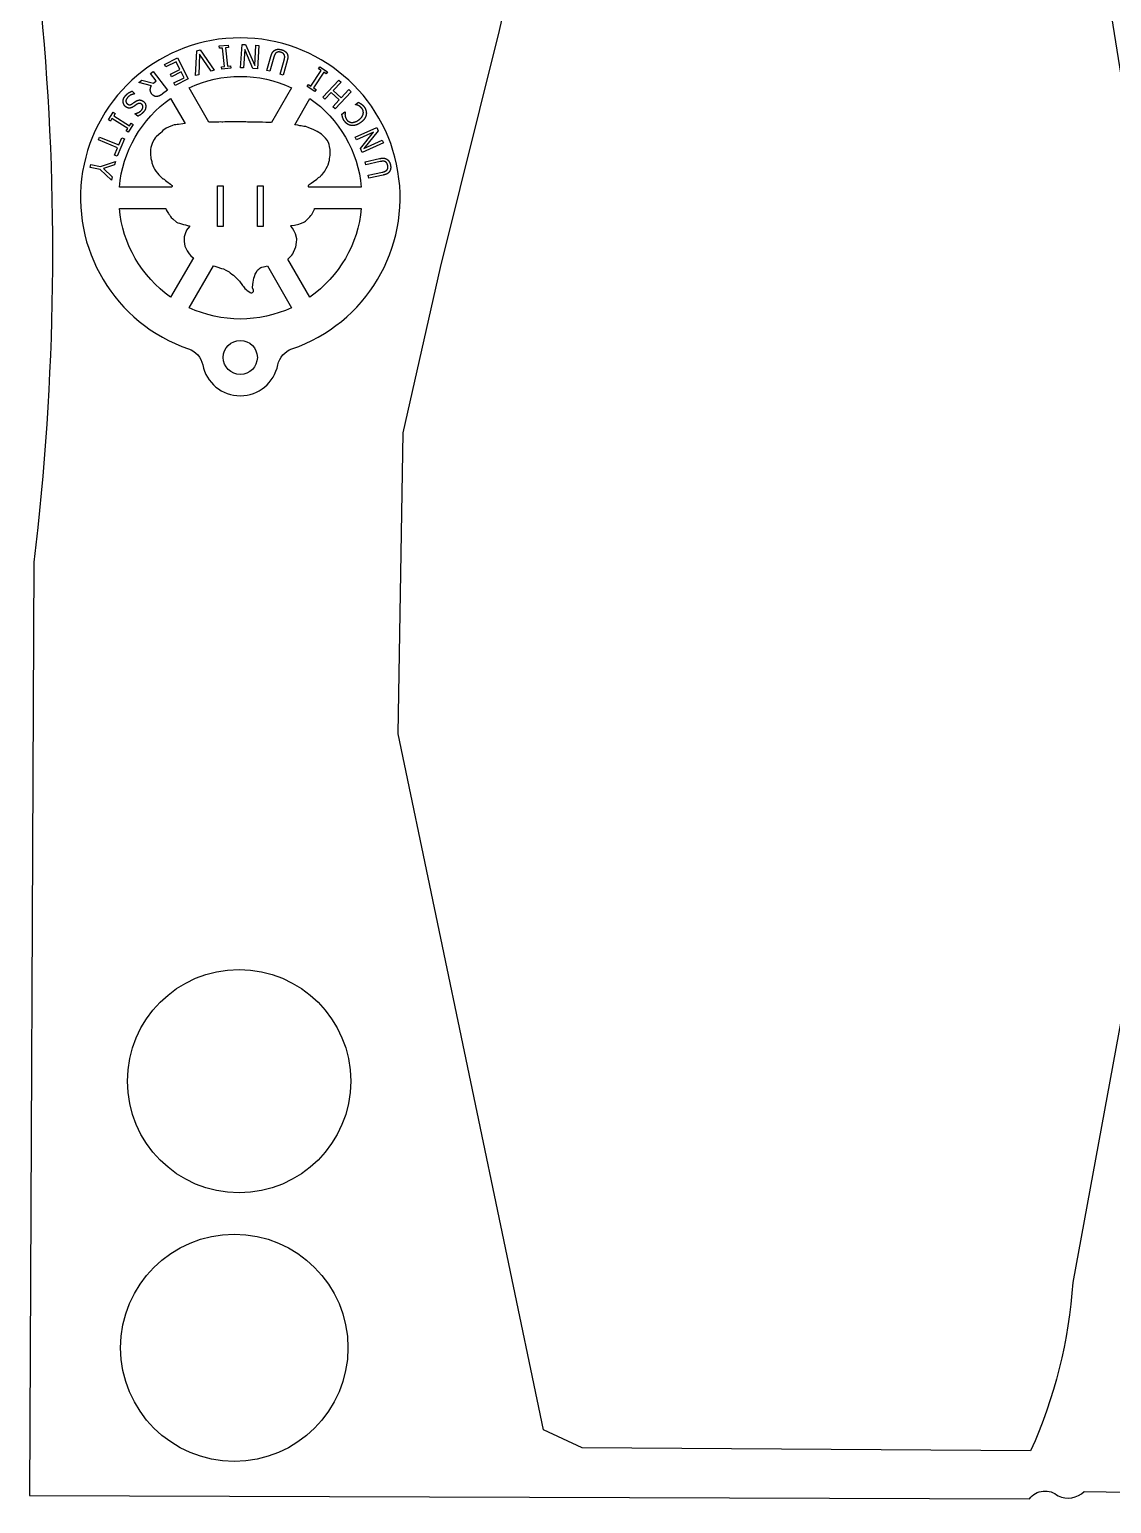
# Model space of a CAD drawing. Header units: millimetres. Extents: x 0 to 217, y 0 to 323.
# Drawn here: x 0 to 101.6, y 0 to 138.4 of the extents above; entities that cross this region are included whole.
import ezdxf

# ---------------------------------------------------------------- set-up
doc = ezdxf.new("R2010")
doc.units = ezdxf.units.MM
doc.layers.add('SCRAP_OUTLINE', color=8, linetype='Continuous')

msp = doc.modelspace()

# ---------------------------------------------------------------- linework, layer by layer
for points in [[(16.27, 106.95, 0.821365), (23.33, 106.95, -0.267689), (24.65, 108.45, 6.023346), (14.95, 108.45, -0.267689)], [(14.99, 132.98, -0.221398), (24.61, 132.98), (22.72, 129.71), (22.44, 129.7), (22.2, 129.71), (21.87, 129.74), (21.74, 129.74), (21.63, 129.75), (21.49, 129.74), (21.04, 129.76), (20.49, 129.76), (20.31, 129.78), (19.96, 129.78), (19.72, 129.77), (19.43, 129.79), (19.07, 129.77), (18.52, 129.77), (18.34, 129.79), (18.15, 129.75), (18.08, 129.75), (17.92, 129.79), (17.77, 129.76), (17.34, 129.76), (17.14, 129.74), (16.93, 129.75), (16.86, 129.74)], [(14.62, 129.62), (14.4, 129.6), (14.01, 129.54), (13.86, 129.53), (13.74, 129.5), (13.58, 129.48), (13.44, 129.42), (13.06, 129.28), (12.85, 129.18), (12.53, 128.96), (12.4, 128.79), (12.34, 128.73), (12.14, 128.59), (11.89, 128.37), (11.82, 128.27), (11.71, 128.12), (11.54, 127.84), (11.46, 127.56), (11.41, 127.36), (11.38, 127.17), (11.36, 126.77), (11.41, 126.34), (11.48, 126.06), (11.5, 125.91), (11.6, 125.67), (11.67, 125.47), (11.75, 125.34), (11.88, 125.14), (12.02, 124.95), (12.14, 124.8), (12.54, 124.43), (12.58, 124.42), (12.64, 124.39), (12.78, 124.27), (12.91, 124.18), (13.02, 124.07), (13.13, 124.01), (13.24, 123.92), (13.35, 123.84), (13.4, 123.8), (13.41, 123.75), (13.41, 123.74), (13.36, 123.65), (8.44, 123.65, -0.221398), (13.26, 131.98)], [(26.23, 123.65), (26.21, 123.68), (26.19, 123.75), (26.19, 123.8), (26.23, 123.85), (26.27, 123.9), (26.47, 124), (26.67, 124.17), (27, 124.4), (27.16, 124.54), (27.28, 124.6), (27.32, 124.64), (27.41, 124.76), (27.49, 124.83), (27.65, 125.03), (27.73, 125.14), (27.87, 125.38), (27.99, 125.62), (28.04, 125.74), (28.16, 126.07), (28.18, 126.15), (28.18, 126.3), (28.22, 126.48), (28.23, 126.61), (28.23, 127.18), (28.19, 127.46), (28.14, 127.65), (28.07, 127.84), (27.95, 128.04), (27.81, 128.25), (27.44, 128.63), (27.03, 128.87), (26.7, 129.03), (26.48, 129.13), (26.24, 129.21), (25.96, 129.33), (25.88, 129.34), (25.76, 129.35), (25.51, 129.4), (25.39, 129.4), (25.21, 129.45), (24.91, 129.5), (26.34, 131.98, -0.221398), (31.16, 123.65)], [(12.82, 121.65), (12.84, 121.52), (12.92, 121.36), (13.05, 121.16), (13.09, 121.1), (13.18, 121), (13.25, 120.89), (13.31, 120.8), (13.47, 120.65), (13.82, 120.36), (13.93, 120.3), (14.09, 120.26), (14.47, 120.13), (14.65, 120.1), (14.83, 120.05), (15.01, 120.02), (15.02, 120.01), (15.04, 119.99), (15.04, 119.96), (15.02, 119.93), (14.76, 119.61), (14.71, 119.51), (14.66, 119.35), (14.53, 118.98), (14.52, 118.94), (14.53, 118.84), (14.52, 118.66), (14.52, 118.53), (14.6, 118.09), (14.61, 118.04), (14.67, 117.92), (14.82, 117.66), (15.01, 117.37), (15.16, 117.2), (15.33, 117.04), (15.39, 117), (13.26, 113.32, -0.221398), (8.44, 121.65)], [(24.28, 116.89), (24.61, 117.21), (24.65, 117.25), (24.73, 117.39), (24.8, 117.53), (24.91, 117.82), (25.02, 118.03), (25.05, 118.19), (25.09, 118.53), (25.11, 118.67), (25.12, 118.78), (24.99, 119.25), (24.83, 119.57), (24.69, 119.8), (24.58, 119.94), (24.56, 119.99), (24.56, 120), (24.58, 120.03), (24.62, 120.04), (24.9, 120.08), (25.31, 120.17), (25.45, 120.24), (25.72, 120.32), (25.82, 120.38), (25.91, 120.45), (26.25, 120.75), (26.34, 120.84), (26.42, 120.97), (26.52, 121.08), (26.69, 121.39), (26.76, 121.58), (26.78, 121.65), (31.16, 121.65, -0.221398), (26.34, 113.32)], [(24.61, 112.32, -0.221398), (14.99, 112.32), (17.27, 116.26), (17.4, 116.21), (17.6, 116.17), (18.05, 116.01), (18.21, 115.96), (18.45, 115.85), (18.74, 115.68), (18.86, 115.59), (18.99, 115.48), (19.17, 115.37), (19.71, 114.81), (20.02, 114.41), (20.11, 114.3), (20.24, 114.12), (20.34, 114.02), (20.42, 113.95), (20.73, 113.75), (20.8, 113.72), (20.89, 113.72), (20.96, 113.75), (20.99, 113.78), (21.02, 113.81), (21.04, 113.85), (21.04, 113.9), (21.03, 113.98), (20.96, 114.17), (20.95, 114.24), (21.02, 114.73), (21.06, 115.09), (21.14, 115.26), (21.2, 115.48), (21.31, 115.65), (21.39, 115.81), (21.45, 115.88), (21.53, 115.95), (21.63, 116.02), (21.74, 116.08), (21.83, 116.12), (22.14, 116.19), (22.34, 116.26)]]:
    msp.add_lwpolyline(points, format="xyb", close=True)
for points in [[(12.68, 135.17), (13.91, 135.79), (14.9, 133.82), (13.67, 133.2), (13.55, 133.44), (14.52, 133.92), (14.25, 134.46), (13.35, 134.01), (13.23, 134.24), (14.13, 134.69), (13.77, 135.42), (12.8, 134.94)], [(15.89, 134.2), (15.6, 134.12), (15.73, 136.45), (16.03, 136.53), (17.36, 134.62), (17.06, 134.54), (15.98, 136.13)], [(17.85, 136.68), (17.82, 136.9), (18.67, 136.99), (18.69, 136.77), (18.42, 136.74), (18.61, 135), (18.88, 135.03), (18.91, 134.81), (18.06, 134.71), (18.04, 134.94), (18.32, 134.97), (18.13, 136.71)], [(19.83, 134.86), (19.97, 137.05), (20.3, 137.03), (21.15, 135.07), (21.27, 136.97), (21.54, 136.95), (21.4, 134.75), (20.98, 134.78), (20.22, 136.58), (20.1, 134.84)], [(27.16, 134.75), (27.28, 134.94), (28, 134.47), (27.88, 134.29), (27.64, 134.44), (26.69, 132.97), (26.92, 132.82), (26.8, 132.63), (26.08, 133.09), (26.21, 133.28), (26.44, 133.13), (27.4, 134.6)], [(27.54, 132.09), (29.04, 133.7), (29.26, 133.5), (28.52, 132.71), (29.26, 132.02), (30, 132.8), (30.21, 132.6), (28.71, 131), (28.49, 131.2), (29.08, 131.83), (28.34, 132.52), (27.75, 131.89)], [(7.6, 129.85), (7.41, 129.97), (7.87, 130.69), (8.06, 130.57), (7.91, 130.33), (9.39, 129.4), (9.54, 129.64), (9.73, 129.52), (9.27, 128.8), (9.08, 128.92), (9.23, 129.15), (7.75, 130.09)], [(30.6, 128.34), (32.61, 129.23), (32.75, 128.93), (31.41, 127.27), (33.14, 128.04), (33.25, 127.8), (31.24, 126.9), (31.08, 127.28), (32.3, 128.8), (30.71, 128.09)], [(6.48, 128.08), (6.59, 128.35), (8.38, 127.6), (8.67, 128.28), (8.91, 128.18), (8.22, 126.55), (7.98, 126.65), (8.27, 127.33)], [(7.76, 124.62), (7.7, 124.31), (6.65, 125.29), (5.7, 125.5), (5.76, 125.78), (6.68, 125.59), (8.07, 126.05), (8, 125.74), (6.94, 125.38)], [(17.65, 119.96), (17.65, 123.76), (18.19, 123.76), (18.19, 119.96)], [(21.41, 119.96), (21.41, 123.76), (21.95, 123.76), (21.95, 119.96)]]:
    msp.add_lwpolyline(points, close=True)
for points in [[(22.95, 135.85), (22.58, 134.52), (22.3, 134.6), (22.67, 135.92)], [(11.46, 133.17), (10.26, 133.46), (10.56, 133.69), (11.65, 133.42), (11.91, 133.62), (11.38, 134.32), (11.61, 134.49), (12.95, 132.75), (12.5, 132.4)], [(24.2, 135.5), (23.83, 134.17), (23.55, 134.25), (23.92, 135.57)], [(9.63, 132.66), (9.91, 132.42), (9.89, 132.4)], [(30.62, 131.39), (30.61, 131.4), (30.9, 131.61)], [(10.17, 130.3), (9.9, 130.54), (9.92, 130.55)], [(29.34, 130.5), (29.63, 130.71), (29.65, 130.69)], [(32.94, 126.04), (31.59, 125.74), (31.53, 126.03), (32.87, 126.32)], [(33.21, 124.77), (31.87, 124.48), (31.81, 124.76), (33.15, 125.05)]]:
    msp.add_lwpolyline(points)
msp.add_circle((19.8, 107.65), 1.6)
for points in [[(22.67, 135.92), (22.73, 136.14), (22.91, 136.43), (23.05, 136.51)], [(23.16, 136.25), (23.08, 136.18), (22.99, 135.99), (22.95, 135.85)], [(23.05, 136.51), (23.18, 136.58), (23.47, 136.6), (23.67, 136.55)], [(23.6, 136.31), (23.47, 136.35), (23.24, 136.32), (23.16, 136.25)], [(23.95, 136.03), (23.91, 136.13), (23.74, 136.27), (23.6, 136.31)], [(23.67, 136.55), (23.86, 136.5), (24.11, 136.32), (24.18, 136.2)], [(23.92, 135.57), (23.96, 135.72), (23.98, 135.93), (23.95, 136.03)], [(24.18, 136.2), (24.26, 136.06), (24.26, 135.72), (24.2, 135.5)], [(11.49, 132.38), (11.35, 132.58), (11.34, 132.98), (11.46, 133.17)], [(8.79, 131.68), (8.79, 131.82), (8.89, 132.09), (9.03, 132.24)], [(9.01, 131.22), (8.91, 131.3), (8.8, 131.55), (8.79, 131.68)], [(9.03, 132.24), (9.19, 132.42), (9.48, 132.6), (9.63, 132.66)], [(9.23, 132.08), (9.07, 131.9), (9.05, 131.58), (9.18, 131.47)], [(9.89, 132.4), (9.7, 132.38), (9.34, 132.21), (9.23, 132.08)], [(9.61, 131.45), (9.7, 131.51), (9.84, 131.61), (9.95, 131.68)], [(9.95, 131.68), (10.05, 131.75), (10.24, 131.82), (10.34, 131.83)], [(10.34, 131.83), (10.44, 131.83), (10.63, 131.75), (10.73, 131.67)], [(10.73, 131.67), (10.93, 131.49), (10.92, 130.94), (10.71, 130.7)], [(11.99, 132.16), (11.85, 132.14), (11.6, 132.25), (11.49, 132.38)], [(12.5, 132.4), (12.35, 132.29), (12.12, 132.17), (11.99, 132.16)], [(30.9, 131.61), (30.97, 131.57), (31.09, 131.5), (31.17, 131.44)], [(9.72, 131.17), (9.51, 131.05), (9.16, 131.08), (9.01, 131.22)], [(9.18, 131.47), (9.28, 131.39), (9.49, 131.37), (9.61, 131.45)], [(10.1, 131.43), (10.02, 131.38), (9.79, 131.22), (9.72, 131.17)], [(9.92, 130.55), (10.06, 130.57), (10.38, 130.72), (10.5, 130.85)], [(10.55, 131.42), (10.44, 131.51), (10.22, 131.51), (10.1, 131.43)], [(10.71, 130.7), (10.58, 130.56), (10.31, 130.36), (10.17, 130.3)], [(10.5, 130.85), (10.64, 131), (10.66, 131.32), (10.55, 131.42)], [(29.41, 130.19), (29.39, 130.26), (29.35, 130.42), (29.34, 130.5)], [(29.59, 129.84), (29.52, 129.93), (29.44, 130.11), (29.41, 130.19)], [(29.65, 130.69), (29.64, 130.63), (29.63, 130.48), (29.64, 130.38)], [(29.64, 130.38), (29.65, 130.28), (29.72, 130.09), (29.79, 129.98)], [(30.9, 131.3), (30.82, 131.34), (30.67, 131.38), (30.62, 131.39)], [(31.24, 131.01), (31.16, 131.12), (30.99, 131.26), (30.9, 131.3)], [(30.91, 129.94), (31.1, 130.08), (31.3, 130.35), (31.34, 130.5)], [(31.62, 130.41), (31.58, 130.22), (31.32, 129.86), (31.09, 129.7)], [(31.17, 131.44), (31.25, 131.38), (31.37, 131.26), (31.45, 131.16)], [(31.34, 130.5), (31.37, 130.63), (31.32, 130.9), (31.24, 131.01)], [(31.45, 131.16), (31.57, 130.98), (31.66, 130.6), (31.62, 130.41)], [(30.25, 129.43), (30.05, 129.45), (29.72, 129.66), (29.59, 129.84)], [(29.79, 129.98), (29.87, 129.87), (30.11, 129.73), (30.26, 129.72)], [(31.09, 129.7), (30.87, 129.54), (30.45, 129.41), (30.25, 129.43)], [(30.26, 129.72), (30.4, 129.71), (30.74, 129.82), (30.91, 129.94)], [(32.87, 126.32), (33.1, 126.37), (33.44, 126.35), (33.57, 126.26)], [(33.39, 126.04), (33.29, 126.08), (33.09, 126.07), (32.94, 126.04)], [(33.65, 125.68), (33.62, 125.81), (33.49, 126), (33.39, 126.04)], [(33.57, 126.26), (33.7, 126.18), (33.85, 125.93), (33.9, 125.73)], [(33.15, 125.05), (33.3, 125.09), (33.49, 125.17), (33.56, 125.24)], [(33.82, 125.12), (33.74, 124.98), (33.44, 124.82), (33.21, 124.77)], [(33.56, 125.24), (33.64, 125.32), (33.68, 125.54), (33.65, 125.68)], [(33.9, 125.73), (33.94, 125.54), (33.9, 125.24), (33.82, 125.12)]]:
    msp.add_open_spline(points, degree=2)
at = {"layer": 'SCRAP_OUTLINE'}
for points in [[(94.03, 4.94), (51.92, 5.23), (48.28, 6.93), (34.62, 72.3), (35.09, 100.56), (38.61, 116.1), (44.16, 138.35), (49.68, 162.82, -0.309119), (54.48, 166.96), (95.02, 166.05, -0.281134), (98.31, 160.43), (107.3, 104.19), (106.86, 68.97), (97.99, 20.77, -0.088464)], [(9.2, 39.67, -1), (30.17, 39.67, -1)], [(8.56, 14.63, -1), (29.91, 14.63, -1)]]:
    msp.add_lwpolyline(points, format="xyb", close=True, dxfattribs=at)
msp.add_lwpolyline([(1.09, 140.29, -0.053702), (0.4, 88.43), (0, 0.76), (93.91, 0.44, -0.43419), (96.62, 0.71, 0.309828), (99.05, 1.12), (107.35, 1.01, 0.490744), (111.33, 0.94, 0.080829), (124.53, 0.65, 0.168269), (129.84, 1.1, 0.282301), (132.36, 0.39, -0.137039), (134.41, 0.22), (140.73, 0.44), (216.49, 0.37), (217.45, 4.42, -0.259831), (200.88, 14.12), (152.89, 98.13, -0.191719), (148.89, 104.76), (116.78, 161.78, -0.516446)], format="xyb", dxfattribs=at)

doc.saveas('drawing.dxf')
